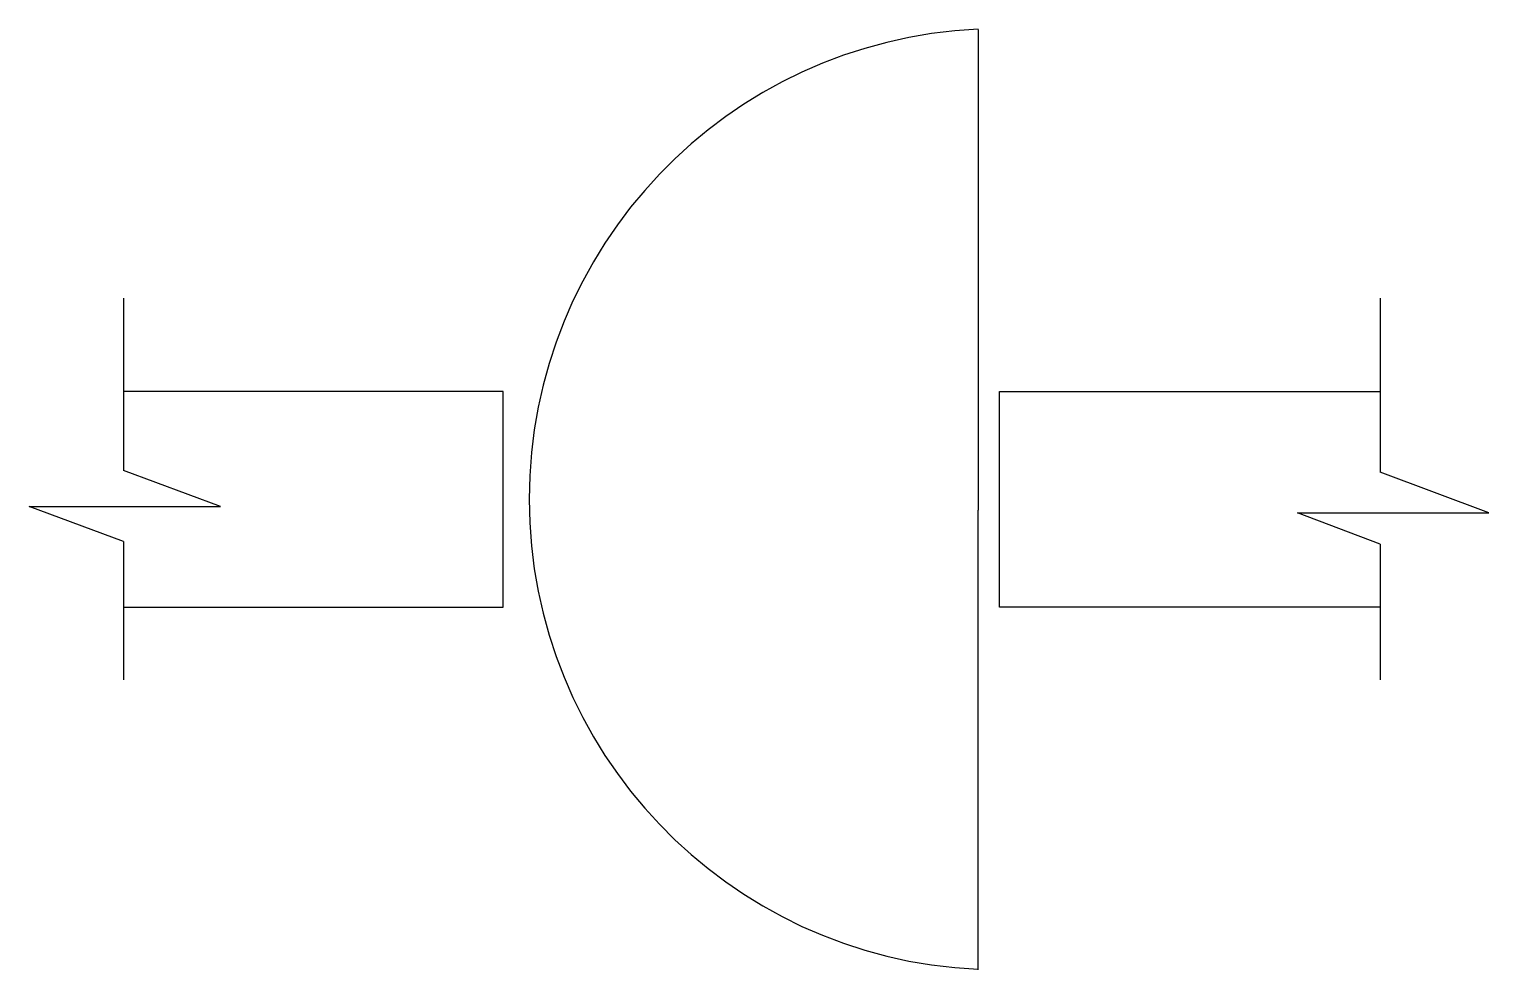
# Model space of a CAD drawing. Header units: metres. Extents: x 13445.5 to 13461.7, y 18494.3 to 18504.8.
import ezdxf

# ---------------------------------------------------------------- set-up
doc = ezdxf.new("R2010")
doc.units = ezdxf.units.M
doc.layers.add('PUB_DIM', color=90, linetype='Continuous')
doc.layers.add('WINDOW', color=3, linetype='Continuous')

msp = doc.modelspace()

# ---------------------------------------------------------------- linework, layer by layer
for points in [[(13446.53, 18498.37), (13450.76, 18498.37), (13450.76, 18500.77), (13446.53, 18500.77)], [(13460.53, 18498.37), (13456.29, 18498.37), (13456.29, 18500.77), (13460.53, 18500.77)]]:
    msp.add_lwpolyline(points)
at = {"layer": 'PUB_DIM'}
for p, q in [((13446.53, 18501.81), (13446.53, 18499.89)), ((13460.53, 18501.81), (13460.53, 18499.87)), ((13447.61, 18499.49), (13446.53, 18499.89)), ((13461.74, 18499.42), (13460.53, 18499.87)), ((13445.48, 18499.49), (13447.61, 18499.49)), ((13446.53, 18499.1), (13445.48, 18499.49)), ((13459.61, 18499.42), (13461.74, 18499.42)), ((13460.53, 18499.07), (13459.61, 18499.42)), ((13446.53, 18499.1), (13446.53, 18497.56)), ((13460.53, 18499.07), (13460.53, 18497.56))]:
    msp.add_line(p, q, dxfattribs=at)
msp.add_lwpolyline([(13456.05, 18504.8), (13456.05, 18499.45)], dxfattribs=at)
msp.add_arc((13456.29, 18499.57), 5.24, 92.62, 267.38, dxfattribs=at)
at = {"layer": 'WINDOW'}
msp.add_lwpolyline([(13456.05, 18494.33), (13456.05, 18499.45)], dxfattribs=at)

doc.saveas('drawing.dxf')
